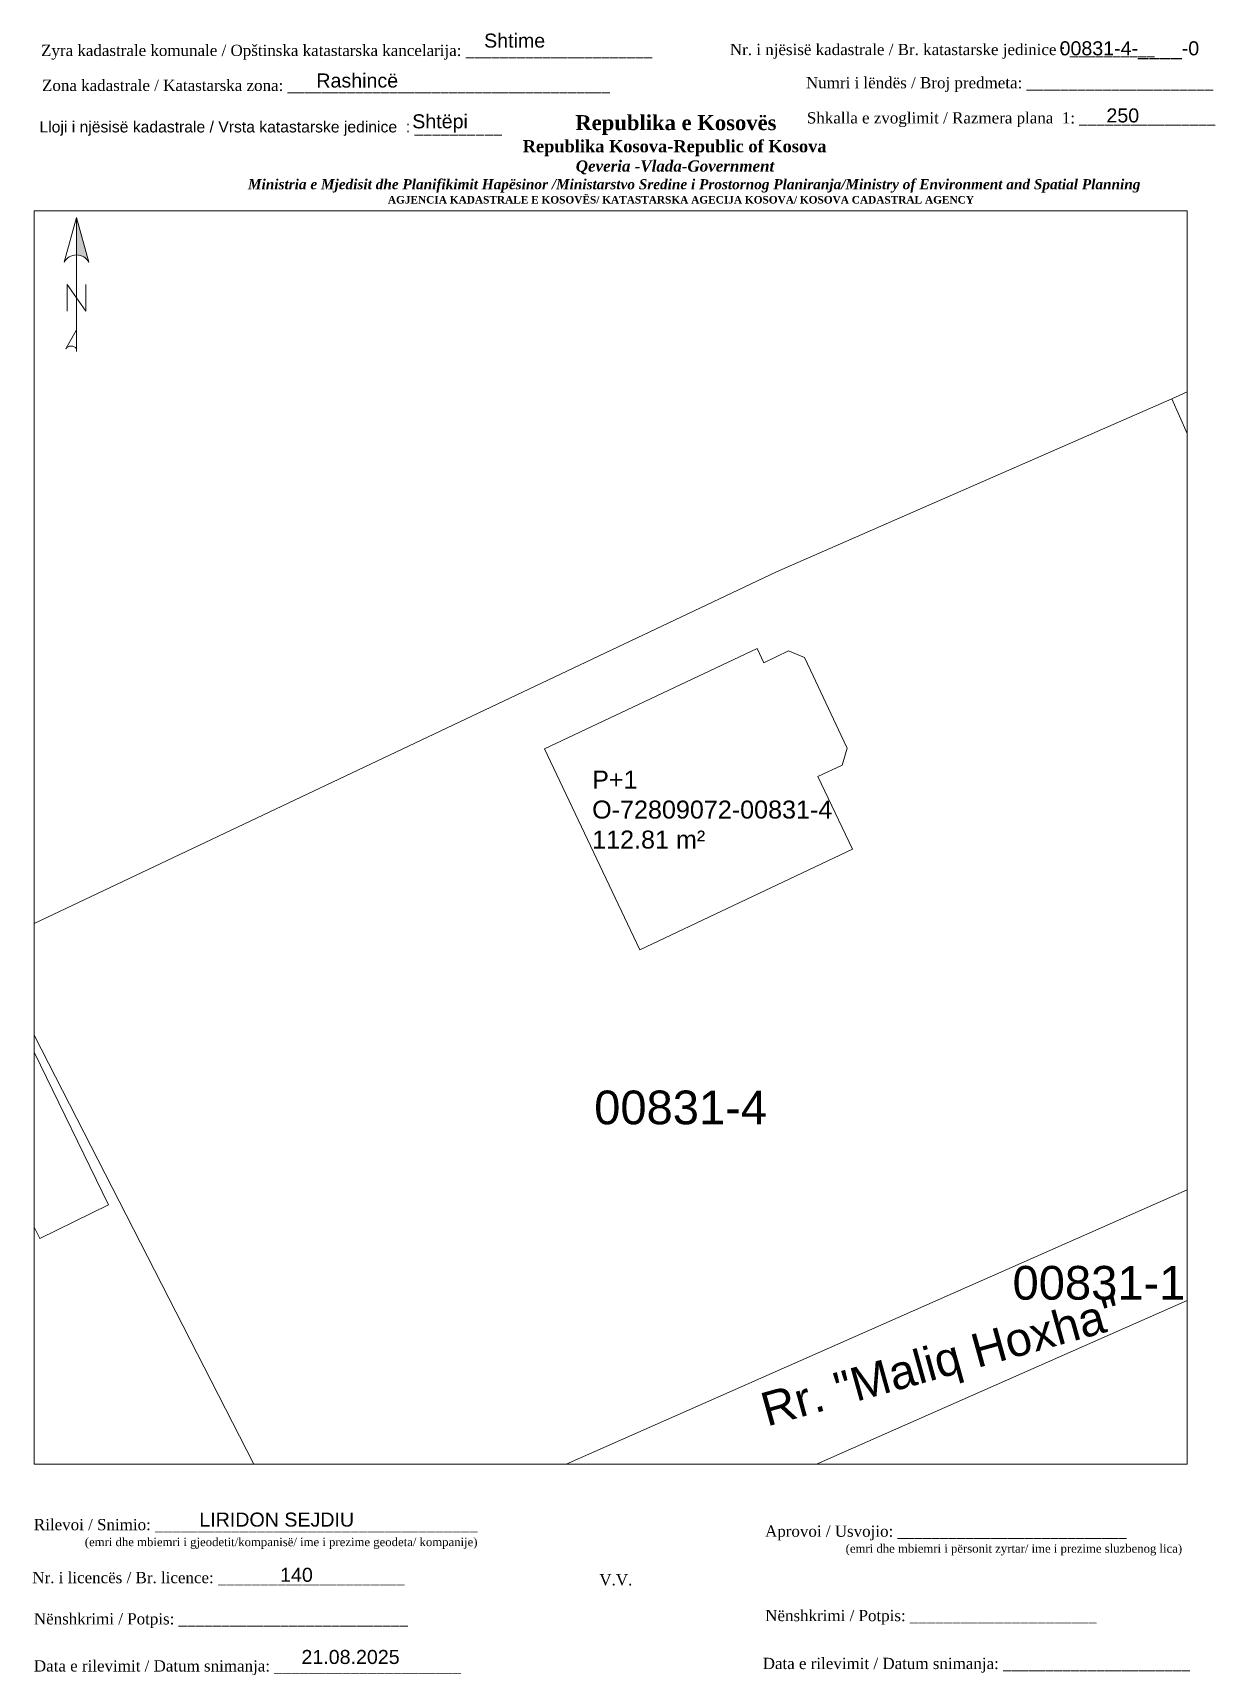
# Paper-space layout 'manuali' of a CAD drawing. Header units: metres, sheet in millimetres. Extents: x 0 to 211, y 0 to 292.
# The model-space entities are those that its viewports show. They can reach past a viewport. Long polylines and large blocks are cut down to what shows.
import ezdxf

# ---------------------------------------------------------------- set-up
doc = ezdxf.new("R2010")
doc.units = ezdxf.units.M
doc.layers.get('0').update_dxf_attribs({"lineweight": 0})
for name, color, linetype, lineweight in [('etazha', 7, 'Continuous', 0), ('Etazha 0 terasa', 6, 'Continuous', 0), ('kati 0', 1, 'Continuous', 0), ('Korniza e jashtme', 7, 'Continuous', 0), ('Korniza e jashtme txt', 7, 'Continuous', 0), ('Parcela kadastrale', 7, 'Continuous', 0)]:
    doc.layers.add(name, color=color, linetype=linetype, lineweight=lineweight)
doc.styles.get("Standard").update_dxf_attribs({"font": 'arial.ttf'})

# ---------------------------------------------------------------- blocks, each defined once
blk = doc.blocks.new('*U42')
at = {"linetype": 'ByBlock', "lineweight": -2}
blk.add_hatch(color=0, dxfattribs=at).paths.add_polyline_path([(0, 562), (0, 301, -0.269143), (87, 250)])
at = {"color": 0, "linetype": 'ByBlock', "lineweight": -2}
for points in [[(87, 250, 0.580323), (-87, 250), (0, 562), (87, 250), (0, 562), (0, 300)], [(0, -356, 0.5), (-75, -356), (0, -225)]]:
    blk.add_lwpolyline(points, format="xyb", dxfattribs=at)
for points in [[(0, -375), (0, 562)], [(-66, -94), (-66, 94), (66, -94), (66, 94)]]:
    blk.add_lwpolyline(points, dxfattribs=at)

msp = doc.modelspace()

# ---------------------------------------------------------------- linework, layer by layer
at = {"layer": 'Etazha 0 terasa', "flags": 128}
msp.add_lwpolyline([(7507888.573, 4699775.191), (7507883.305, 4699786.003), (7507877.914, 4699783.369), (7507879.817, 4699779.403), (7507882.169, 4699780.558), (7507885.511, 4699773.699), (7507888.571, 4699775.194)], dxfattribs=at)
at = {"layer": 'kati 0', "elevation": 598.429, "flags": 128}
msp.add_lwpolyline([(7507920.136, 4699794.248), (7507921.675, 4699791.008), (7507912.212, 4699786.538), (7507907.971, 4699795.466), (7507917.434, 4699799.936), (7507917.736, 4699799.301), (7507918.823, 4699799.828), (7507919.544, 4699799.53), (7507919.815, 4699798.965), (7507919.815, 4699798.965), (7507921.174, 4699796.065), (7507921.441, 4699795.498), (7507921.216, 4699794.751)], close=True, dxfattribs=at)
at = {"layer": 'Parcela kadastrale', "flags": 128}
for points in [[(7507935.88, 4699811.044), (7507960.566, 4699821.852), (7507989.299, 4699833.178), (7507993.506, 4699823.006), (7507997.01, 4699814.533), (7508000.871, 4699804.211), (7507949.008, 4699781.351), (7507935.88, 4699811.044)], [(7508035.585, 4699819.656), (7508037.308, 4699815.491), (7508002.934, 4699800.206), (7507950.783, 4699777.203), (7507899.563, 4699754.609), (7507845.304, 4699730.712), (7507843.16, 4699734.659), (7507897.593, 4699758.648), (7507949.008, 4699781.351), (7508000.871, 4699804.211), (7508018.09, 4699811.869), (7508035.585, 4699819.656)], [(7507883.224, 4699786.727), (7507918.293, 4699803.344), (7507935.88, 4699811.044), (7507949.008, 4699781.351), (7507897.593, 4699758.648), (7507883.224, 4699786.727)], [(7507828.927, 4699760.863), (7507849.497, 4699770.746), (7507883.224, 4699786.727), (7507897.593, 4699758.648), (7507843.16, 4699734.659), (7507828.927, 4699760.863)]]:
    msp.add_lwpolyline(points, dxfattribs=at)

# ---------------------------------------------------------------- texts
at = {"layer": 'etazha'}
msp.add_text('Rr. "Maliq Hoxha" ', height=1.5, rotation=15.56733, dxfattribs=at).set_placement((7507917.868, 4699765.323))
at = {"layer": 'Parcela kadastrale'}
for s, p in [('00831-4', (7507910.183, 4699778.772)), ('00831-1', (7507928.8, 4699770.972))]:
    msp.add_text(s, height=1.5, dxfattribs=at).set_placement(p)
at = {"layer": 'Parcela kadastrale', "insert": (7507910.092, 4699794.504, 598.429), "char_height": 0.8, "width": 10.80781, "attachment_point": 1}
msp.add_mtext('P+1\\PO-72809072-00831-4\\P112.81 m²', dxfattribs=at)

psp = doc.layouts.new('manuali')

# ---------------------------------------------------------------- block references
at = {"xscale": 0.0254, "yscale": 0.0254, "zscale": 0.0254}
psp.add_blockref('*U42', (7.95, 245.33), dxfattribs=at)

# ---------------------------------------------------------------- texts
at = {"layer": 'Korniza e jashtme txt'}
for s, height, p in [('Shtime', 2.5, (80.5, 289.85)), ('00831-4-____-0', 2.5, (182.93, 288.48)), ('Rashincë', 2.5, (50.64, 282.75)), ('Shtëpi', 2.5, (67.71, 275.49)), ('250', 2.5, (191.27, 276.54)), (' Lloji i njësisë kadastrale / Vrsta katastarske jedinice  : __________', 2, (0.58, 274.76)), ('LIRIDON SEJDIU', 2.5, (29.81, 26.72)), ('140', 2.5, (44.19, 16.9)), ('21.08.2025', 2.5, (47.99, 2.28))]:
    psp.add_text(s, height=height, dxfattribs=at).set_placement(p)
at = {"layer": 'Korniza e jashtme txt', "char_height": 2}
for s, insert, width, attachment_point in [('{\\fTimes New Roman|b0|i0|c0|p18; Zyra kadastrale komunale / Opštinska katastarska kancelarija: ______________________}', (0.89, 290.36), 114.6874, 1), ('{\\fTimes New Roman|b0|i0|c0|p18;Nr. i njësisë kadastrale / Br. katastarske jedinice : __________}', (124.25, 290.52), 98.5379, 1), ('{\\fTimes New Roman|b0|i0|c0|p18; Zona kadastrale / Katastarska zona: ______________________________________}', (1.06, 284.14), 101.8807, 1), ('{\\fTimes New Roman|b0|i0|c0|p18; Numri i lëndës / Broj predmeta: ______________________}', (137.03, 284.61), 83.344, 1), ('\\pi77.297;{\\fBook Antiqua|b1|i0|c0|p18;\\H1.333x;Republika e Kosovës\\fTimes New Roman|b1|i0|c0|p18;\\P\\pi67.927;\\fBook Antiqua|b1|i0|c0|p18;\\H0.8125x;Republika Kosova-Republic of Kosova\\fTimes New Roman|b1|i0|c0|p18;\\P\\pi77.378;\\fBook Antiqua|b1|i1|c0|p18;\\H0.9233x;Qeveria -Vlada-Government \\P\\pi13.032,l6,t23.033;\\fTimes New Roman|b1|i1|c0|p18;\\H0.9x;Ministria e Mjedisit dhe Planifikimit Hapësinor /Ministarstvo Sredine i Prostornog Planiranja/Ministry of Environment and Spatial Planning\\P\\pi43.931,l0,tz;\\fBook Antiqua|b1|i0|c0|p18;\\H0.7406x;AGJENCIA KADASTRALE E KOSOVËS/ KATASTARSKA AGECIJA KOSOVA/ KOSOVA CADASTRAL AGENCY}', (19.44, 277.84), 191.8237, 1), ('{\\fTimes New Roman|b0|i0|c0|p18; Shkalla e zvoglimit / Razmera plana  1: ________________}', (137.2, 278.36), 98.5379, 1), ('{\\fTimes New Roman|b0|i0|c0|p18; Rilevoi / Snimio: ______________________________________\\P             \\H0.75x;(emri dhe mbiemri i gjeodetit/kompanisë/ ime i prezime geodeta/ kompanije)}', (-0.39, 28.08), 87.3883, 1), ('{\\fTimes New Roman|b0|i0|c0|p18; Aprovoi / Usvojio: ___________________________\\P                    \\H0.75x;(emri dhe mbiemri i përsonit zyrtar/ ime i prezime sluzbenog lica)}', (129.75, 26.91), 83.344, 1), ('{\\fTimes New Roman|b0|i0|c0|p18; Nr. i licencës / Br. licence: ______________________\\P                                }', (-0.67, 18.65), 83.344, 1), ('{\\fTimes New Roman|b0|i0|c0|p18;V.V.                                 }', (101.01, 18.27), 9.4297, 1), ('{\\fTimes New Roman|b0|i0|c0|p18; Nënshkrimi / Potpis: ______________________\\P                                 }', (189.53, 11.9), 83.344, 3), ('{\\fTimes New Roman|b0|i0|c0|p18; Nënshkrimi / Potpis: ___________________________\\P                                 }', (-0.39, 11.32), 83.344, 1), ('{\\fTimes New Roman|b0|i0|c0|p18; Data e rilevimit / Datum snimanja: ______________________\\P                                 }', (-0.39, 2.94), 83.344, 1), ('{\\fTimes New Roman|b0|i0|c0|p18; Data e rilevimit / Datum snimanja: ______________________\\P                                 }', (206.1, 3.38), 83.344, 3)]:
    psp.add_mtext(s, dxfattribs=dict(at, insert=insert, width=width, attachment_point=attachment_point))

# ---------------------------------------------------------------- viewports
at = {"layer": 'Korniza e jashtme', "view_target_point": (7499131.095, 4689980.516), "view_twist_angle": 360}
psp.add_viewport(center=(103.03, 149.32), size=(205.19, 222.973), view_center_point=(8779.821, 9811.011), view_height=55.7432, dxfattribs=at)

doc.saveas('drawing.dxf')
